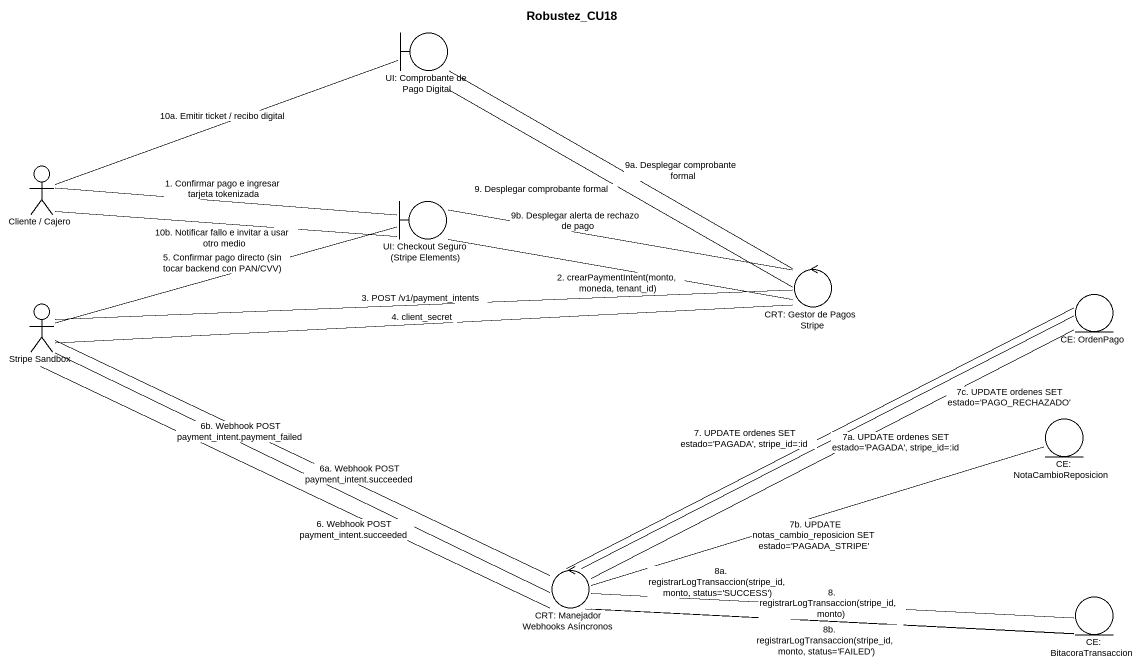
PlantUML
@startuml
title Robustez_CU18
boundary "UI: Comprobante de Pago Digital" as UI_Comprobante_de_Pago
actor "Cliente / Cajero" as Cliente_Cajero
boundary "UI: Checkout Seguro (Stripe Elements)" as UI_Checkout_Seguro_Stripe
control "CRT: Gestor de Pagos Stripe" as CRT_Gestor_de_Pagos_Stripe
actor "Stripe Sandbox" as Stripe_Sandbox
entity "CE: OrdenPago" as CE_OrdenPago
entity "CE: NotaCambioReposicion" as CE_NotaCambioReposicion
control "CRT: Manejador Webhooks Asíncronos" as CRT_Manejador_Webhooks
entity "CE: BitacoraTransaccion" as CE_BitacoraTransaccion
UI_Comprobante_de_Pago -left- Cliente_Cajero : 10a. Emitir ticket / recibo digital
Cliente_Cajero -right- UI_Checkout_Seguro_Stripe : 1. Confirmar pago e ingresar tarjeta tokenizada
UI_Checkout_Seguro_Stripe -left- Cliente_Cajero : 10b. Notificar fallo e invitar a usar otro medio
UI_Checkout_Seguro_Stripe -right- CRT_Gestor_de_Pagos_Stripe : 2. crearPaymentIntent(monto, moneda, tenant_id)
UI_Checkout_Seguro_Stripe -left- Stripe_Sandbox : 5. Confirmar pago directo (sin tocar backend con PAN/CVV)
CRT_Gestor_de_Pagos_Stripe -up- UI_Comprobante_de_Pago : 9. Desplegar comprobante formal
CRT_Gestor_de_Pagos_Stripe -up- UI_Comprobante_de_Pago : 9a. Desplegar comprobante formal
CRT_Gestor_de_Pagos_Stripe -left- UI_Checkout_Seguro_Stripe : 9b. Desplegar alerta de rechazo de pago
CRT_Gestor_de_Pagos_Stripe -left- Stripe_Sandbox : 3. POST /v1/payment_intents
Stripe_Sandbox -right- CRT_Gestor_de_Pagos_Stripe : 4. client_secret
Stripe_Sandbox -right- CRT_Manejador_Webhooks : 6. Webhook POST payment_intent.succeeded
Stripe_Sandbox -right- CRT_Manejador_Webhooks : 6a. Webhook POST payment_intent.succeeded
Stripe_Sandbox -right- CRT_Manejador_Webhooks : 6b. Webhook POST payment_intent.payment_failed
CRT_Manejador_Webhooks -right- CE_OrdenPago : 7. UPDATE ordenes SET estado='PAGADA', stripe_id=:id
CRT_Manejador_Webhooks -right- CE_OrdenPago : 7a. UPDATE ordenes SET estado='PAGADA', stripe_id=:id
CRT_Manejador_Webhooks -right- CE_OrdenPago : 7c. UPDATE ordenes SET estado='PAGO_RECHAZADO'
CRT_Manejador_Webhooks -right- CE_NotaCambioReposicion : 7b. UPDATE notas_cambio_reposicion SET estado='PAGADA_STRIPE'
CRT_Manejador_Webhooks -right- CE_BitacoraTransaccion : 8. registrarLogTransaccion(stripe_id, monto)
CRT_Manejador_Webhooks -right- CE_BitacoraTransaccion : 8a. registrarLogTransaccion(stripe_id, monto, status='SUCCESS')
CRT_Manejador_Webhooks -right- CE_BitacoraTransaccion : 8b. registrarLogTransaccion(stripe_id, monto, status='FAILED')
@enduml
